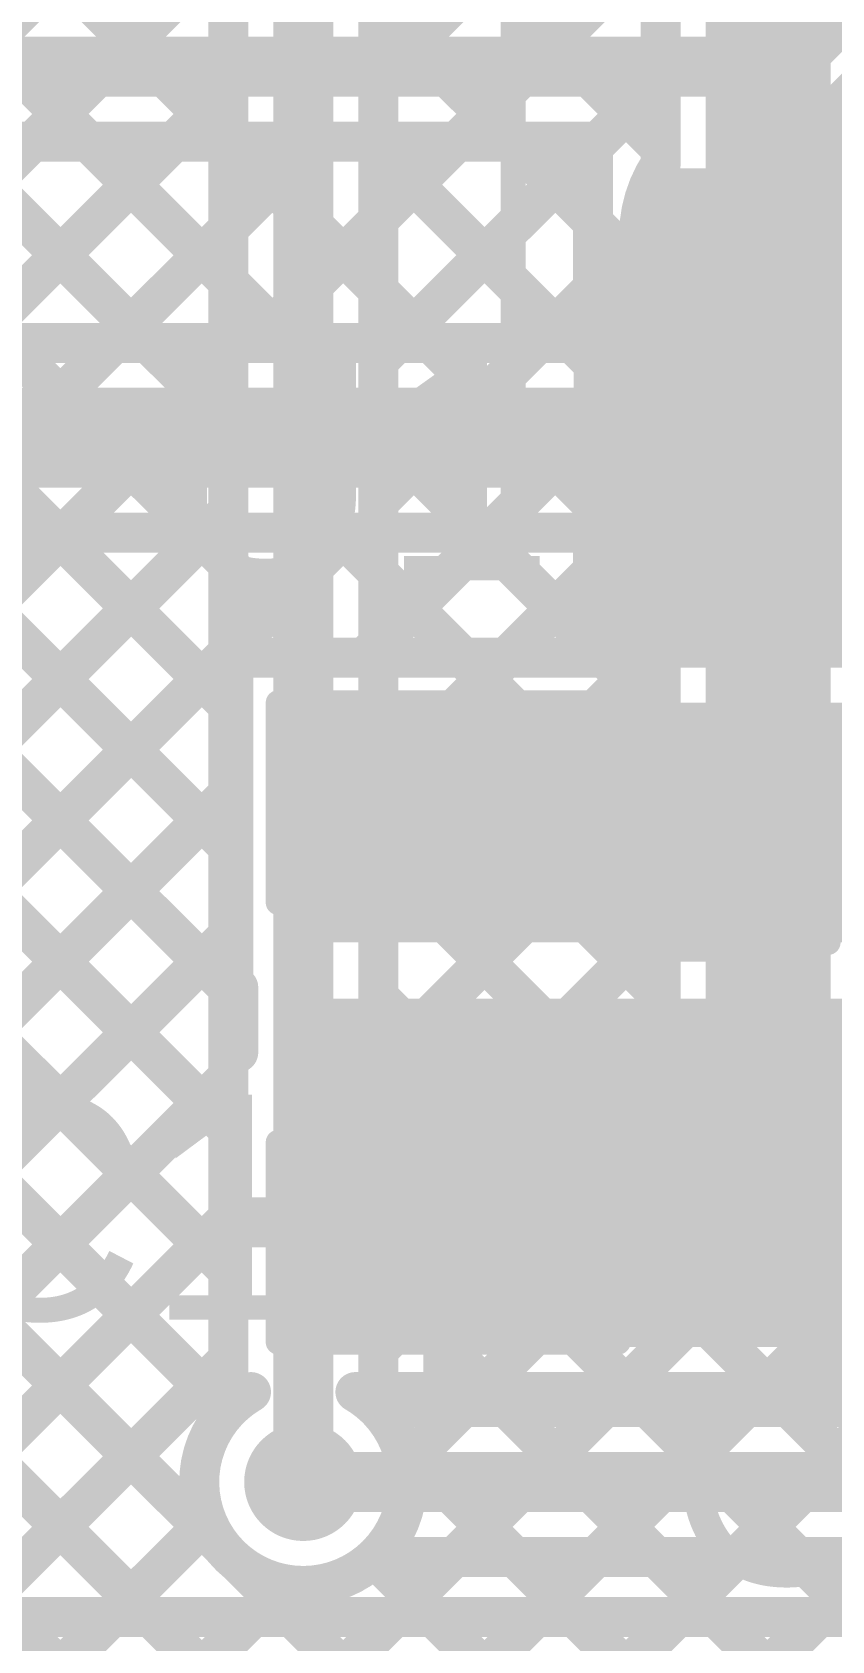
# Model space of a CAD drawing. Header units: millimetres. Extents: x -0.08 to 7.12, y -0.08 to 3.98.
# Drawn here: x 3.8378 to 3.9977, y 2.6822 to 3.0042 of the extents above; entities that cross this region are included whole.
import ezdxf

# ---------------------------------------------------------------- set-up
doc = ezdxf.new("R2010")
doc.units = ezdxf.units.MM
doc.header["$MEASUREMENT"] = 0
for name, color, linetype in [('BottomLayer', 5, 'Continuous'), ('TopLayer', 1, 'Continuous'), ('TopOverlay', 2, 'Continuous'), ('TopPaste', 8, 'Continuous'), ('TopSolder', 216, 'Continuous'), ('ViaHoleLayer', 16, 'Continuous')]:
    doc.layers.add(name, color=color, linetype=linetype)
doc.styles.add('Arial', font='', dxfattribs={"height": 0.2})
doc.styles.get('Arial').set_extended_font_data('Arial')

# ---------------------------------------------------------------- blocks, each defined once
blk = doc.blocks.new('41_SMD_UFL_MODULE_39')
at = {"layer": 'TopLayer'}
blk.add_hatch(color=1, dxfattribs=at).paths.add_polyline_path([(-0.37402, 0.36732), (-0.31496, 0.36732), (-0.31496, 0.33189), (-0.37402, 0.33189)])
at = {"layer": 'TopOverlay'}
for points in [[(-0.37483, 0.36857), (-0.29687, 0.36857), (-0.29687, 0.38589), (-0.37483, 0.38589)], [(-0.31333, 0.32786), (-0.29687, 0.32786), (-0.29687, 0.3703), (-0.31333, 0.3703)]]:
    blk.add_hatch(color=2, dxfattribs=at).paths.add_polyline_path(points)
at = {"layer": 'TopPaste'}
blk.add_hatch(color=8, dxfattribs=at).paths.add_polyline_path([(-0.37402, 0.36732), (-0.31496, 0.36732), (-0.31496, 0.33189), (-0.37402, 0.33189)])
at = {"layer": 'TopSolder'}
blk.add_hatch(color=216, dxfattribs=at).paths.add_polyline_path([(-0.37802, 0.37132), (-0.31096, 0.37132), (-0.31096, 0.32789), (-0.37802, 0.32789)])
at = {"layer": 'TopOverlay'}
for points, const_width in [([(-0.356, 0.398), (0.356, 0.398)], 0.005), ([(-0.386, 0.354), (-0.386, 0.344)], 0.00787), ([(-0.386, 0.354), (-0.381, 0.349)], 0.00787), ([(-0.381, 0.349), (-0.386, 0.344)], 0.00787)]:
    blk.add_lwpolyline(points, dxfattribs=dict(at, const_width=const_width))
for points, const_width in [([(-0.35725, 0.398, 1), (-0.35475, 0.398, 1)], 0.0025), ([(-0.38797, 0.354, 1), (-0.38403, 0.354, 1)], 0.00394), ([(-0.38797, 0.354, 1), (-0.38403, 0.354, 1)], 0.00394), ([(-0.38297, 0.349, 1), (-0.37903, 0.349, 1)], 0.00394), ([(-0.38297, 0.349, 1), (-0.37903, 0.349, 1)], 0.00394), ([(-0.38797, 0.344, 1), (-0.38403, 0.344, 1)], 0.00394), ([(-0.38797, 0.344, 1), (-0.38403, 0.344, 1)], 0.00394)]:
    blk.add_lwpolyline(points, format="xyb", close=True, dxfattribs=dict(at, const_width=const_width))
blk = doc.blocks.new('C___0402_97')
at = {"layer": 'TopLayer'}
for points in [[(-0.0275, -0.0125), (-0.0275, 0.0125), (-0.0095, 0.0125), (-0.0095, -0.0125)], [(0.0095, -0.0125), (0.0095, 0.0125), (0.0275, 0.0125), (0.0275, -0.0125)]]:
    blk.add_hatch(color=1, dxfattribs=at).paths.add_polyline_path(points)
at = {"layer": 'TopPaste'}
for points in [[(-0.0275, -0.0125), (-0.0275, 0.0125), (-0.0095, 0.0125), (-0.0095, -0.0125)], [(0.0095, -0.0125), (0.0095, 0.0125), (0.0275, 0.0125), (0.0275, -0.0125)]]:
    blk.add_hatch(color=8, dxfattribs=at).paths.add_polyline_path(points)
at = {"layer": 'TopSolder'}
for points in [[(-0.02986, -0.01486), (-0.02986, 0.01486), (-0.00714, 0.01486), (-0.00714, -0.01486)], [(0.00714, -0.01486), (0.00714, 0.01486), (0.02986, 0.01486), (0.02986, -0.01486)]]:
    blk.add_hatch(color=216, dxfattribs=at).paths.add_polyline_path(points)
at = {"layer": 'TopOverlay', "const_width": 0.005}
for points in [[(-0.011, 0.016), (-0.031, 0.016)], [(-0.031, -0.016), (-0.031, 0.016)], [(0.031, 0.016), (0.011, 0.016)], [(0.031, -0.016), (0.031, 0.016)], [(-0.011, -0.016), (-0.031, -0.016)], [(0.031, -0.016), (0.011, -0.016)]]:
    blk.add_lwpolyline(points, dxfattribs=at)
at = {"layer": 'TopOverlay', "const_width": 0.0025}
for points in [[(-0.03225, 0.016, 1), (-0.02975, 0.016, 1)], [(-0.03225, 0.016, 1), (-0.02975, 0.016, 1)], [(-0.01225, 0.016, 1), (-0.00975, 0.016, 1)], [(0.00975, 0.016, 1), (0.01225, 0.016, 1)], [(0.02975, 0.016, 1), (0.03225, 0.016, 1)], [(0.02975, 0.016, 1), (0.03225, 0.016, 1)], [(-0.03225, -0.016, 1), (-0.02975, -0.016, 1)], [(-0.03225, -0.016, 1), (-0.02975, -0.016, 1)], [(-0.01225, -0.016, 1), (-0.00975, -0.016, 1)], [(0.00975, -0.016, 1), (0.01225, -0.016, 1)], [(0.02975, -0.016, 1), (0.03225, -0.016, 1)], [(0.02975, -0.016, 1), (0.03225, -0.016, 1)]]:
    blk.add_lwpolyline(points, format="xyb", close=True, dxfattribs=at)
blk = doc.blocks.new('C___0805_98')
at = {"layer": 'TopLayer'}
for points in [[(-0.06, 0.03), (-0.02, 0.03), (-0.02, -0.03), (-0.06, -0.03)], [(0.02, 0.03), (0.06, 0.03), (0.06, -0.03), (0.02, -0.03)]]:
    blk.add_hatch(color=1, dxfattribs=at).paths.add_polyline_path(points)
at = {"layer": 'TopPaste'}
for points in [[(-0.06, 0.03), (-0.02, 0.03), (-0.02, -0.03), (-0.06, -0.03)], [(0.02, 0.03), (0.06, 0.03), (0.06, -0.03), (0.02, -0.03)]]:
    blk.add_hatch(color=8, dxfattribs=at).paths.add_polyline_path(points)
at = {"layer": 'TopSolder'}
for points in [[(-0.06276, 0.03276), (-0.01724, 0.03276), (-0.01724, -0.03276), (-0.06276, -0.03276)], [(0.01724, 0.03276), (0.06276, 0.03276), (0.06276, -0.03276), (0.01724, -0.03276)]]:
    blk.add_hatch(color=216, dxfattribs=at).paths.add_polyline_path(points)
at = {"layer": 'TopOverlay', "const_width": 0.005}
for points in [[(-0.024, 0.034), (-0.064, 0.034)], [(-0.064, -0.034), (-0.064, 0.034)], [(0.064, 0.034), (0.024, 0.034)], [(0.064, -0.034), (0.064, 0.034)], [(-0.024, -0.034), (-0.064, -0.034)], [(0.064, -0.034), (0.024, -0.034)]]:
    blk.add_lwpolyline(points, dxfattribs=at)
at = {"layer": 'TopOverlay', "const_width": 0.0025}
for points in [[(-0.06525, 0.034, 1), (-0.06275, 0.034, 1)], [(-0.06525, 0.034, 1), (-0.06275, 0.034, 1)], [(-0.02525, 0.034, 1), (-0.02275, 0.034, 1)], [(0.02275, 0.034, 1), (0.02525, 0.034, 1)], [(0.06275, 0.034, 1), (0.06525, 0.034, 1)], [(0.06275, 0.034, 1), (0.06525, 0.034, 1)], [(-0.06525, -0.034, 1), (-0.06275, -0.034, 1)], [(-0.06525, -0.034, 1), (-0.06275, -0.034, 1)], [(-0.02525, -0.034, 1), (-0.02275, -0.034, 1)], [(0.02275, -0.034, 1), (0.02525, -0.034, 1)], [(0.06275, -0.034, 1), (0.06525, -0.034, 1)], [(0.06275, -0.034, 1), (0.06525, -0.034, 1)]]:
    blk.add_lwpolyline(points, format="xyb", close=True, dxfattribs=at)

msp = doc.modelspace()

# ---------------------------------------------------------------- hatches: boundary and pattern name
at = {"layer": 'BottomLayer'}
h = msp.add_hatch(color=5, dxfattribs=at)
edge = h.paths.add_edge_path()
edge.add_arc((3.985, 2.9635), 0.01181, 0, 360)
h = msp.add_hatch(color=5, dxfattribs=at)
edge = h.paths.add_edge_path()
edge.add_arc((3.892, 2.714), 0.01181, 0, 360)
at = {"layer": 'TopLayer'}
for points in [[(3.959, 2.881), (4.005, 2.881), (4.005, 2.977), (3.959, 2.977)], [(3.887, 2.822), (4.054, 2.822), (4.054, 2.87), (3.887, 2.87)], [(3.888, 2.741), (4.04375, 2.741), (4.04375, 2.81075), (3.888, 2.81075)]]:
    msp.add_hatch(color=1, dxfattribs=at).paths.add_polyline_path(points)
h = msp.add_hatch(color=1, dxfattribs=at)
edge = h.paths.add_edge_path()
edge.add_arc((3.985, 2.9635), 0.01181, 0, 360)
h = msp.add_hatch(color=1, dxfattribs=at)
edge = h.paths.add_edge_path()
edge.add_arc((3.892, 2.714), 0.01181, 0, 360)
at = {"layer": 'ViaHoleLayer'}
h = msp.add_hatch(color=16, dxfattribs=at)
edge = h.paths.add_edge_path()
edge.add_arc((3.985, 2.9635), 0.00591, 0, 360)
h = msp.add_hatch(color=16, dxfattribs=at)
edge = h.paths.add_edge_path()
edge.add_arc((3.892, 2.714), 0.00591, 0, 360)

# ---------------------------------------------------------------- linework, layer by layer
at = {"layer": 'BottomLayer'}
for points, const_width in [([(3.985, 2.9635), (3.985, 3.55008)], 0.025), ([(3.9635, 2.97778), (3.9635, 3.5351)], 0.008), ([(3.32194, 3.2265), (3.86144, 2.687)], 0.008), ([(3.35022, 3.2265), (3.87586, 2.70087)], 0.008), ([(3.37851, 3.2265), (3.8768, 2.72821)], 0.008), ([(3.40679, 3.2265), (3.877, 2.75629)], 0.008), ([(3.43508, 3.2265), (3.877, 2.78458)], 0.008), ([(3.46336, 3.2265), (3.877, 2.81286)], 0.008), ([(3.49164, 3.2265), (3.877, 2.84114)], 0.008), ([(3.51993, 3.2265), (3.877, 2.86943)], 0.008), ([(3.54821, 3.2265), (3.877, 2.89771)], 0.008), ([(3.5765, 3.2265), (3.877, 2.926)], 0.008), ([(3.60478, 3.2265), (3.877, 2.95428)], 0.008), ([(3.63307, 3.2265), (3.877, 2.98257)], 0.008), ([(3.892, 2.714), (3.892, 3.11539)], 0.012), ([(3.877, 2.72843), (3.877, 3.10097)], 0.008), ([(3.907, 2.72843), (3.907, 3.10097)], 0.008), ([(3.51427, 2.687), (3.877, 3.04973)], 0.008), ([(3.907, 2.99488), (3.9635, 3.05138)], 0.008), ([(3.985, 2.9635), (4.0575, 3.036)], 0.025), ([(3.907, 3.03742), (3.9635, 2.98092)], 0.008), ([(3.907, 2.96659), (3.9635, 3.02309)], 0.008), ([(3.54256, 2.687), (3.877, 3.02144)], 0.008), ([(3.907, 3.00913), (3.96038, 2.95576)], 0.008), ([(3.907, 2.93831), (3.9635, 2.99481)], 0.008), ([(3.57084, 2.687), (3.877, 2.99316)], 0.008), ([(3.907, 2.98085), (3.9635, 2.92435)], 0.008), ([(3.985, 2.79), (3.985, 2.9635)], 0.025), ([(3.59912, 2.687), (3.877, 2.96488)], 0.008), ([(3.907, 2.91002), (3.95922, 2.96224)], 0.008), ([(3.96319, 2.9635), (3.985, 2.9635)], 0.01), ([(3.985, 2.9635), (4.00681, 2.9635)], 0.01), ([(3.907, 2.95257), (3.9635, 2.89607)], 0.008), ([(3.9635, 2.79), (3.9635, 2.94922)], 0.008), ([(3.9951, 2.687), (4.25442, 2.94631)], 0.008), ([(3.62741, 2.687), (3.877, 2.93659)], 0.008), ([(3.907, 2.88174), (3.9635, 2.93824)], 0.008), ([(3.907, 2.92428), (3.9635, 2.86778)], 0.008), ([(3.65569, 2.687), (3.877, 2.90831)], 0.008), ([(3.907, 2.85345), (3.9635, 2.90995)], 0.008), ([(3.907, 2.896), (3.9635, 2.8395)], 0.008), ([(3.907, 2.82517), (3.9635, 2.88167)], 0.008), ([(3.68398, 2.687), (3.877, 2.88002)], 0.008), ([(3.907, 2.86771), (3.9635, 2.81121)], 0.008), ([(3.907, 2.79689), (3.9635, 2.85339)], 0.008), ([(3.71226, 2.687), (3.877, 2.85174)], 0.008), ([(3.907, 2.83943), (3.96551, 2.78091)], 0.008), ([(3.74055, 2.687), (3.877, 2.82345)], 0.008), ([(3.907, 2.7686), (3.9635, 2.8251)], 0.008), ([(3.907, 2.81114), (4.03114, 2.687)], 0.008), ([(3.985, 2.79), (4.02, 2.755)], 0.025), ([(3.76883, 2.687), (3.877, 2.79517)], 0.008), ([(3.907, 2.74032), (3.9635, 2.79682)], 0.008), ([(3.907, 2.78286), (4.00286, 2.687)], 0.008), ([(3.91251, 2.71754), (3.96978, 2.77481)], 0.008), ([(3.9698, 2.7748), (3.9947, 2.7499)], 0.008), ([(3.79711, 2.687), (3.877, 2.76689)], 0.008), ([(3.91025, 2.687), (3.98392, 2.76067)], 0.008), ([(3.99819, 2.755), (4.02, 2.755)], 0.01), ([(3.907, 2.75458), (3.97458, 2.687)], 0.008), ([(3.93854, 2.687), (3.9963, 2.74477)], 0.008), ([(3.8254, 2.687), (3.877, 2.7386)], 0.008), ([(3.96682, 2.687), (4.01073, 2.73091)], 0.008), ([(3.91115, 2.72214), (3.94629, 2.687)], 0.008), ([(3.85368, 2.687), (3.87276, 2.70607)], 0.008), ([(3.87887, 2.69786), (3.88972, 2.687)], 0.008), ([(3.90621, 2.6988), (3.91801, 2.687)], 0.008), ([(3.88197, 2.687), (3.88846, 2.69349)], 0.008), ([(1.76266, 2.687), (4.31474, 2.687)], 0.008)]:
    msp.add_lwpolyline(points, dxfattribs=dict(at, const_width=const_width))
for points, const_width in [([(3.905, 2.99488, 1), (3.909, 2.99488, 1)], 0.004), ([(3.9615, 2.99481, 1), (3.9655, 2.99481, 1)], 0.004), ([(3.875, 2.99316, 1), (3.879, 2.99316, 1)], 0.004), ([(3.875, 2.98257, 1), (3.879, 2.98257, 1)], 0.004), ([(3.905, 2.98085, 1), (3.909, 2.98085, 1)], 0.004), ([(3.9615, 2.98092, 1), (3.9655, 2.98092, 1)], 0.004), ([(3.9615, 2.97778, 1), (3.9655, 2.97778, 1)], 0.004), ([(3.9615, 2.97778, 1), (3.9655, 2.97778, 1)], 0.004), ([(3.97875, 2.9635, 1), (3.99125, 2.9635, 1)], 0.0125), ([(3.97875, 2.9635, 1), (3.99125, 2.9635, 1)], 0.0125), ([(3.97875, 2.9635, 1), (3.99125, 2.9635, 1)], 0.0125), ([(3.905, 2.96659, 1), (3.909, 2.96659, 1)], 0.004), ([(3.875, 2.96488, 1), (3.879, 2.96488, 1)], 0.004), ([(3.95722, 2.96224, 1), (3.96122, 2.96224, 1)], 0.004), ([(3.96069, 2.9635, 1), (3.96569, 2.9635, 1)], 0.005), ([(3.9825, 2.9635, 1), (3.9875, 2.9635, 1)], 0.005), ([(3.9825, 2.9635, 1), (3.9875, 2.9635, 1)], 0.005), ([(3.95838, 2.95576, 1), (3.96238, 2.95576, 1)], 0.004), ([(3.875, 2.95428, 1), (3.879, 2.95428, 1)], 0.004), ([(3.905, 2.95257, 1), (3.909, 2.95257, 1)], 0.004), ([(3.9615, 2.94922, 1), (3.9655, 2.94922, 1)], 0.004), ([(3.9615, 2.94922, 1), (3.9655, 2.94922, 1)], 0.004), ([(3.875, 2.93659, 1), (3.879, 2.93659, 1)], 0.004), ([(3.905, 2.93831, 1), (3.909, 2.93831, 1)], 0.004), ([(3.9615, 2.93824, 1), (3.9655, 2.93824, 1)], 0.004), ([(3.875, 2.926, 1), (3.879, 2.926, 1)], 0.004), ([(3.905, 2.92428, 1), (3.909, 2.92428, 1)], 0.004), ([(3.9615, 2.92435, 1), (3.9655, 2.92435, 1)], 0.004), ([(3.875, 2.90831, 1), (3.879, 2.90831, 1)], 0.004), ([(3.905, 2.91002, 1), (3.909, 2.91002, 1)], 0.004), ([(3.9615, 2.90995, 1), (3.9655, 2.90995, 1)], 0.004), ([(3.875, 2.89771, 1), (3.879, 2.89771, 1)], 0.004), ([(3.905, 2.896, 1), (3.909, 2.896, 1)], 0.004), ([(3.9615, 2.89607, 1), (3.9655, 2.89607, 1)], 0.004), ([(3.905, 2.88174, 1), (3.909, 2.88174, 1)], 0.004), ([(3.9615, 2.88167, 1), (3.9655, 2.88167, 1)], 0.004), ([(3.875, 2.88002, 1), (3.879, 2.88002, 1)], 0.004), ([(3.875, 2.86943, 1), (3.879, 2.86943, 1)], 0.004), ([(3.905, 2.86771, 1), (3.909, 2.86771, 1)], 0.004), ([(3.9615, 2.86778, 1), (3.9655, 2.86778, 1)], 0.004), ([(3.905, 2.85345, 1), (3.909, 2.85345, 1)], 0.004), ([(3.9615, 2.85339, 1), (3.9655, 2.85339, 1)], 0.004), ([(3.875, 2.85174, 1), (3.879, 2.85174, 1)], 0.004), ([(3.875, 2.84114, 1), (3.879, 2.84114, 1)], 0.004), ([(3.9615, 2.8395, 1), (3.9655, 2.8395, 1)], 0.004), ([(3.905, 2.83943, 1), (3.909, 2.83943, 1)], 0.004), ([(3.875, 2.82345, 1), (3.879, 2.82345, 1)], 0.004), ([(3.905, 2.82517, 1), (3.909, 2.82517, 1)], 0.004), ([(3.9615, 2.8251, 1), (3.9655, 2.8251, 1)], 0.004), ([(3.875, 2.81286, 1), (3.879, 2.81286, 1)], 0.004), ([(3.905, 2.81114, 1), (3.909, 2.81114, 1)], 0.004), ([(3.9615, 2.81121, 1), (3.9655, 2.81121, 1)], 0.004), ([(3.97875, 2.79, 1), (3.99125, 2.79, 1)], 0.0125), ([(3.97875, 2.79, 1), (3.99125, 2.79, 1)], 0.0125), ([(3.875, 2.79517, 1), (3.879, 2.79517, 1)], 0.004), ([(3.905, 2.79689, 1), (3.909, 2.79689, 1)], 0.004), ([(3.9615, 2.79682, 1), (3.9655, 2.79682, 1)], 0.004), ([(3.9615, 2.79, 1), (3.9655, 2.79, 1)], 0.004), ([(3.9615, 2.79, 1), (3.9655, 2.79, 1)], 0.004), ([(3.9615, 2.79, 1), (3.9655, 2.79, 1)], 0.004), ([(3.875, 2.78458, 1), (3.879, 2.78458, 1)], 0.004), ([(3.905, 2.78286, 1), (3.909, 2.78286, 1)], 0.004), ([(3.96351, 2.78091, 1), (3.96751, 2.78091, 1)], 0.004), ([(3.96778, 2.77481, 1), (3.97178, 2.77481, 1)], 0.004), ([(3.9678, 2.7748, 1), (3.9718, 2.7748, 1)], 0.004), ([(3.9678, 2.7748, 1), (3.9718, 2.7748, 1)], 0.004), ([(3.9678, 2.7748, 1), (3.9718, 2.7748, 1)], 0.004), ([(3.905, 2.7686, 1), (3.909, 2.7686, 1)], 0.004), ([(3.875, 2.76689, 1), (3.879, 2.76689, 1)], 0.004), ([(3.98192, 2.76067, 1), (3.98592, 2.76067, 1)], 0.004), ([(3.875, 2.75629, 1), (3.879, 2.75629, 1)], 0.004), ([(3.99569, 2.755, 1), (4.00069, 2.755, 1)], 0.005), ([(3.905, 2.75458, 1), (3.909, 2.75458, 1)], 0.004), ([(3.9927, 2.7499, 1), (3.9967, 2.7499, 1)], 0.004), ([(3.9927, 2.7499, 1), (3.9967, 2.7499, 1)], 0.004), ([(3.9943, 2.74477, 1), (3.9983, 2.74477, 1)], 0.004), ([(3.905, 2.74032, 1), (3.909, 2.74032, 1)], 0.004), ([(3.875, 2.7386, 1), (3.879, 2.7386, 1)], 0.004), ([(3.8748, 2.72821, 1), (3.8788, 2.72821, 1)], 0.004), ([(3.875, 2.72843, 1), (3.879, 2.72843, 1)], 0.004), ([(3.875, 2.72843, 1), (3.879, 2.72843, 1)], 0.004), ([(3.905, 2.72843, 1), (3.909, 2.72843, 1)], 0.004), ([(3.905, 2.72843, 1), (3.909, 2.72843, 1)], 0.004), ([(3.90915, 2.72214, 1), (3.91315, 2.72214, 1)], 0.004), ([(3.91051, 2.71754, 1), (3.91451, 2.71754, 1)], 0.004), ([(3.889, 2.714, 1), (3.895, 2.714, 1)], 0.006), ([(3.91081, 2.714, 1), (3.91481, 2.714, 1)], 0.004), ([(3.91081, 2.714, 1), (3.91481, 2.714, 1)], 0.004), ([(3.87076, 2.70607, 1), (3.87476, 2.70607, 1)], 0.004), ([(3.87386, 2.70087, 1), (3.87786, 2.70087, 1)], 0.004), ([(3.87687, 2.69786, 1), (3.88087, 2.69786, 1)], 0.004), ([(3.90421, 2.6988, 1), (3.90821, 2.6988, 1)], 0.004), ([(3.88646, 2.69349, 1), (3.89046, 2.69349, 1)], 0.004), ([(3.85168, 2.687, 1), (3.85568, 2.687, 1)], 0.004), ([(3.85944, 2.687, 1), (3.86344, 2.687, 1)], 0.004), ([(3.87997, 2.687, 1), (3.88397, 2.687, 1)], 0.004), ([(3.88772, 2.687, 1), (3.89172, 2.687, 1)], 0.004), ([(3.90825, 2.687, 1), (3.91225, 2.687, 1)], 0.004), ([(3.91601, 2.687, 1), (3.92001, 2.687, 1)], 0.004), ([(3.93654, 2.687, 1), (3.94054, 2.687, 1)], 0.004), ([(3.94429, 2.687, 1), (3.94829, 2.687, 1)], 0.004), ([(3.96482, 2.687, 1), (3.96882, 2.687, 1)], 0.004), ([(3.97258, 2.687, 1), (3.97658, 2.687, 1)], 0.004), ([(3.9931, 2.687, 1), (3.9971, 2.687, 1)], 0.004)]:
    msp.add_lwpolyline(points, format="xyb", close=True, dxfattribs=dict(at, const_width=const_width))
at = {"layer": 'BottomLayer', "const_width": 0.008}
for points in [[(3.9635, 2.94922, -0.301862), (3.9635, 2.97778)], [(3.9698, 2.7748, -0.198912), (3.9635, 2.79)], [(3.9698, 2.7748, -0.198912), (3.9635, 2.79)], [(4.04581, 2.755, -0.905109), (3.9947, 2.7499)], [(3.91281, 2.714, -1.480911), (3.877, 2.72843)], [(3.907, 2.72843, -0.193845), (3.91281, 2.714)]]:
    msp.add_lwpolyline(points, format="xyb", dxfattribs=at)
at = {"layer": 'TopLayer'}
for points, const_width in [([(3.98832, 2.99732), (4.13239, 3.14139)], 0.012), ([(3.99893, 2.98671), (4.14299, 3.13078)], 0.008), ([(0.061, 2.99731), (3.98832, 2.99732)], 0.012), ([(3.99816, 2.986), (4.002, 2.986)], 0.008), ([(0.11801, 2.98231), (3.95, 2.98232)], 0.008), ([(3.79759, 2.94203), (3.83787, 2.98232)], 0.008), ([(3.82068, 2.98232), (3.86097, 2.94203)], 0.008), ([(3.82587, 2.94203), (3.86616, 2.98232)], 0.008), ([(3.84897, 2.98232), (3.88925, 2.94203)], 0.008), ([(3.85416, 2.94203), (3.89444, 2.98232)], 0.008), ([(3.87725, 2.98232), (3.91753, 2.94203)], 0.008), ([(3.88244, 2.94203), (3.92272, 2.98232)], 0.008), ([(3.90554, 2.98232), (3.94582, 2.94203)], 0.008), ([(3.91072, 2.94203), (3.95, 2.98131)], 0.008), ([(3.93382, 2.98232), (3.95, 2.96613)], 0.008), ([(3.95, 2.94203), (3.95, 2.98232)], 0.008), ([(3.93901, 2.94203), (3.95, 2.95302)], 0.008), ([(0.97403, 2.94203), (3.95, 2.94203)], 0.008), ([(0.97403, 2.92303), (3.97468, 2.92303)], 0.02), ([(3.97468, 2.92303), (3.98239, 2.91531)], 0.02), ([(3.98239, 2.91051), (3.98239, 2.91531)], 0.02), ([(3.95468, 2.91051), (3.98239, 2.91051)], 0.01), ([(0.9819, 2.90403), (3.95, 2.90403)], 0.008), ([(3.45841, 2.518), (3.84444, 2.90403)], 0.008), ([(3.48669, 2.518), (3.87272, 2.90403)], 0.008), ([(3.51498, 2.518), (3.90101, 2.90403)], 0.008), ([(3.61612, 2.90403), (4.00215, 2.518)], 0.008), ([(3.64441, 2.90403), (4.03044, 2.518)], 0.008), ([(3.67269, 2.90403), (3.87586, 2.70087)], 0.008), ([(3.70098, 2.90403), (3.8768, 2.72821)], 0.008), ([(3.72926, 2.90403), (3.877, 2.75629)], 0.008), ([(3.75754, 2.90403), (3.877, 2.78458)], 0.008), ([(3.78583, 2.90403), (3.879, 2.81086)], 0.008), ([(3.81411, 2.90403), (3.878, 2.84014)], 0.008), ([(3.8424, 2.90403), (3.878, 2.86843)], 0.008), ([(3.87068, 2.90403), (3.89571, 2.879)], 0.008), ([(3.89897, 2.90403), (3.924, 2.879)], 0.008), ([(3.90426, 2.879), (3.92929, 2.90403)], 0.008), ([(3.92725, 2.90403), (3.95, 2.88128)], 0.008), ([(3.95, 2.879), (3.95, 2.90403)], 0.008), ([(3.93255, 2.879), (3.95, 2.89645)], 0.008), ([(3.878, 2.879), (3.95, 2.879)], 0.008), ([(3.878, 2.813), (3.878, 2.879)], 0.008), ([(3.54326, 2.518), (3.878, 2.85274)], 0.008), ([(3.57155, 2.518), (3.878, 2.82445)], 0.008), ([(3.879, 2.8), (3.879, 2.813)], 0.008), ([(3.877, 2.732), (3.877, 2.8)], 0.008), ([(3.59983, 2.518), (3.877, 2.79517)], 0.008), ([(3.62811, 2.518), (3.877, 2.76689)], 0.008), ([(3.881, 2.766), (3.921, 2.766)], 0.01), ([(3.921, 2.736), (3.921, 2.766)], 0.01), ([(3.6564, 2.518), (3.877, 2.7386)], 0.008), ([(3.90245, 2.732), (3.965, 2.732)], 0.008), ([(3.90245, 2.732), (3.965, 2.732)], 0.008), ([(3.92397, 2.729), (3.92697, 2.732)], 0.008), ([(3.92958, 2.732), (3.93258, 2.729)], 0.008), ([(3.95225, 2.729), (3.95525, 2.732)], 0.008), ([(3.95786, 2.732), (3.96086, 2.729)], 0.008), ([(3.965, 2.732), (4.00829, 2.732)], 0.008), ([(3.98054, 2.729), (3.98354, 2.732)], 0.008), ([(3.98614, 2.732), (3.98914, 2.729)], 0.008), ([(3.90643, 2.729), (4.04579, 2.729)], 0.008), ([(3.892, 2.714), (4.052, 2.714)], 0.012), ([(3.68468, 2.518), (3.87276, 2.70607)], 0.008), ([(3.74125, 2.518), (3.92225, 2.699)], 0.008), ([(3.76954, 2.518), (3.95054, 2.699)], 0.008), ([(3.79782, 2.518), (3.97882, 2.699)], 0.008), ([(3.8261, 2.518), (4.0071, 2.699)], 0.008), ([(3.87887, 2.69786), (4.05872, 2.518)], 0.008), ([(3.90621, 2.6988), (4.08307, 2.52194)], 0.008), ([(3.90643, 2.699), (4.052, 2.699)], 0.008), ([(3.93429, 2.699), (4.09721, 2.53608)], 0.008), ([(3.96258, 2.699), (4.11135, 2.55022)], 0.008), ([(3.99086, 2.699), (4.11339, 2.57647)], 0.008), ([(3.71297, 2.518), (3.88846, 2.69349)], 0.008)]:
    msp.add_lwpolyline(points, dxfattribs=dict(at, const_width=const_width))
for points, const_width in [([(3.98532, 2.99732, 1), (3.99132, 2.99732, 1)], 0.006), ([(3.98532, 2.99732, 1), (3.99132, 2.99732, 1)], 0.006), ([(3.99616, 2.986, 1), (4.00016, 2.986, 1)], 0.004), ([(3.99693, 2.98671, 1), (4.00093, 2.98671, 1)], 0.004), ([(3.83587, 2.98232, 1), (3.83987, 2.98232, 1)], 0.004), ([(3.84697, 2.98232, 1), (3.85097, 2.98232, 1)], 0.004), ([(3.86415, 2.98232, 1), (3.86815, 2.98232, 1)], 0.004), ([(3.87525, 2.98232, 1), (3.87925, 2.98232, 1)], 0.004), ([(3.89244, 2.98232, 1), (3.89644, 2.98232, 1)], 0.004), ([(3.90354, 2.98232, 1), (3.90754, 2.98232, 1)], 0.004), ([(3.92072, 2.98232, 1), (3.92472, 2.98232, 1)], 0.004), ([(3.93182, 2.98232, 1), (3.93582, 2.98232, 1)], 0.004), ([(3.948, 2.98232, 1), (3.952, 2.98232, 1)], 0.004), ([(3.948, 2.98232, 1), (3.952, 2.98232, 1)], 0.004), ([(3.948, 2.98131, 1), (3.952, 2.98131, 1)], 0.004), ([(3.948, 2.96613, 1), (3.952, 2.96613, 1)], 0.004), ([(3.948, 2.95302, 1), (3.952, 2.95302, 1)], 0.004), ([(3.85216, 2.94203, 1), (3.85616, 2.94203, 1)], 0.004), ([(3.85897, 2.94203, 1), (3.86297, 2.94203, 1)], 0.004), ([(3.88044, 2.94203, 1), (3.88444, 2.94203, 1)], 0.004), ([(3.88725, 2.94203, 1), (3.89125, 2.94203, 1)], 0.004), ([(3.90872, 2.94203, 1), (3.91272, 2.94203, 1)], 0.004), ([(3.91553, 2.94203, 1), (3.91953, 2.94203, 1)], 0.004), ([(3.93701, 2.94203, 1), (3.94101, 2.94203, 1)], 0.004), ([(3.94382, 2.94203, 1), (3.94782, 2.94203, 1)], 0.004), ([(3.948, 2.94203, 1), (3.952, 2.94203, 1)], 0.004), ([(3.948, 2.94203, 1), (3.952, 2.94203, 1)], 0.004), ([(3.96968, 2.92303, 1), (3.97968, 2.92303, 1)], 0.01), ([(3.96968, 2.92303, 1), (3.97968, 2.92303, 1)], 0.01), ([(3.97739, 2.91531, 1), (3.98739, 2.91531, 1)], 0.01), ([(3.97739, 2.91531, 1), (3.98739, 2.91531, 1)], 0.01), ([(3.97739, 2.91051, 1), (3.98739, 2.91051, 1)], 0.01), ([(3.95218, 2.91051, 1), (3.95718, 2.91051, 1)], 0.005), ([(3.97989, 2.91051, 1), (3.98489, 2.91051, 1)], 0.005), ([(3.8404, 2.90403, 1), (3.8444, 2.90403, 1)], 0.004), ([(3.84244, 2.90403, 1), (3.84644, 2.90403, 1)], 0.004), ([(3.86868, 2.90403, 1), (3.87268, 2.90403, 1)], 0.004), ([(3.87072, 2.90403, 1), (3.87472, 2.90403, 1)], 0.004), ([(3.89697, 2.90403, 1), (3.90097, 2.90403, 1)], 0.004), ([(3.89901, 2.90403, 1), (3.90301, 2.90403, 1)], 0.004), ([(3.92525, 2.90403, 1), (3.92925, 2.90403, 1)], 0.004), ([(3.92729, 2.90403, 1), (3.93129, 2.90403, 1)], 0.004), ([(3.948, 2.90403, 1), (3.952, 2.90403, 1)], 0.004), ([(3.948, 2.90403, 1), (3.952, 2.90403, 1)], 0.004), ([(3.948, 2.89645, 1), (3.952, 2.89645, 1)], 0.004), ([(3.876, 2.879, 1), (3.88, 2.879, 1)], 0.004), ([(3.876, 2.879, 1), (3.88, 2.879, 1)], 0.004), ([(3.89371, 2.879, 1), (3.89771, 2.879, 1)], 0.004), ([(3.90226, 2.879, 1), (3.90626, 2.879, 1)], 0.004), ([(3.922, 2.879, 1), (3.926, 2.879, 1)], 0.004), ([(3.93055, 2.879, 1), (3.93455, 2.879, 1)], 0.004), ([(3.948, 2.88128, 1), (3.952, 2.88128, 1)], 0.004), ([(3.948, 2.879, 1), (3.952, 2.879, 1)], 0.004), ([(3.948, 2.879, 1), (3.952, 2.879, 1)], 0.004), ([(3.876, 2.86843, 1), (3.88, 2.86843, 1)], 0.004), ([(3.876, 2.85274, 1), (3.88, 2.85274, 1)], 0.004), ([(3.876, 2.84014, 1), (3.88, 2.84014, 1)], 0.004), ([(3.876, 2.82445, 1), (3.88, 2.82445, 1)], 0.004), ([(3.876, 2.813, 1), (3.88, 2.813, 1)], 0.004), ([(3.877, 2.813, 1), (3.881, 2.813, 1)], 0.004), ([(3.877, 2.81086, 1), (3.881, 2.81086, 1)], 0.004), ([(3.875, 2.8, 1), (3.879, 2.8, 1)], 0.004), ([(3.877, 2.8, 1), (3.881, 2.8, 1)], 0.004), ([(3.875, 2.79517, 1), (3.879, 2.79517, 1)], 0.004), ([(3.875, 2.78458, 1), (3.879, 2.78458, 1)], 0.004), ([(3.875, 2.76689, 1), (3.879, 2.76689, 1)], 0.004), ([(3.8785, 2.766, 1), (3.8835, 2.766, 1)], 0.005), ([(3.9185, 2.766, 1), (3.9235, 2.766, 1)], 0.005), ([(3.9185, 2.766, 1), (3.9235, 2.766, 1)], 0.005), ([(3.875, 2.75629, 1), (3.879, 2.75629, 1)], 0.004), ([(3.875, 2.7386, 1), (3.879, 2.7386, 1)], 0.004), ([(3.9185, 2.736, 1), (3.9235, 2.736, 1)], 0.005), ([(3.875, 2.732, 1), (3.879, 2.732, 1)], 0.004), ([(3.87955, 2.732, 1), (3.88355, 2.732, 1)], 0.004), ([(3.90044, 2.732, 1), (3.90444, 2.732, 1)], 0.004), ([(3.90044, 2.732, 1), (3.90444, 2.732, 1)], 0.004), ([(3.90044, 2.732, 1), (3.90444, 2.732, 1)], 0.004), ([(3.92497, 2.732, 1), (3.92897, 2.732, 1)], 0.004), ([(3.92758, 2.732, 1), (3.93158, 2.732, 1)], 0.004), ([(3.95325, 2.732, 1), (3.95725, 2.732, 1)], 0.004), ([(3.95586, 2.732, 1), (3.95986, 2.732, 1)], 0.004), ([(3.963, 2.732, 1), (3.967, 2.732, 1)], 0.004), ([(3.963, 2.732, 1), (3.967, 2.732, 1)], 0.004), ([(3.963, 2.732, 1), (3.967, 2.732, 1)], 0.004), ([(3.98154, 2.732, 1), (3.98554, 2.732, 1)], 0.004), ([(3.98414, 2.732, 1), (3.98814, 2.732, 1)], 0.004), ([(3.8748, 2.72821, 1), (3.8788, 2.72821, 1)], 0.004), ([(3.90443, 2.729, 1), (3.90843, 2.729, 1)], 0.004), ([(3.90443, 2.729, 1), (3.90843, 2.729, 1)], 0.004), ([(3.92197, 2.729, 1), (3.92597, 2.729, 1)], 0.004), ([(3.93058, 2.729, 1), (3.93458, 2.729, 1)], 0.004), ([(3.95025, 2.729, 1), (3.95425, 2.729, 1)], 0.004), ([(3.95886, 2.729, 1), (3.96286, 2.729, 1)], 0.004), ([(3.97854, 2.729, 1), (3.98254, 2.729, 1)], 0.004), ([(3.98714, 2.729, 1), (3.99114, 2.729, 1)], 0.004), ([(3.889, 2.714, 1), (3.895, 2.714, 1)], 0.006), ([(3.87076, 2.70607, 1), (3.87476, 2.70607, 1)], 0.004), ([(3.87386, 2.70087, 1), (3.87786, 2.70087, 1)], 0.004), ([(3.87687, 2.69786, 1), (3.88087, 2.69786, 1)], 0.004), ([(3.90421, 2.6988, 1), (3.90821, 2.6988, 1)], 0.004), ([(3.90443, 2.699, 1), (3.90843, 2.699, 1)], 0.004), ([(3.90443, 2.699, 1), (3.90843, 2.699, 1)], 0.004), ([(3.92025, 2.699, 1), (3.92425, 2.699, 1)], 0.004), ([(3.93229, 2.699, 1), (3.93629, 2.699, 1)], 0.004), ([(3.94854, 2.699, 1), (3.95254, 2.699, 1)], 0.004), ([(3.96058, 2.699, 1), (3.96458, 2.699, 1)], 0.004), ([(3.97682, 2.699, 1), (3.98082, 2.699, 1)], 0.004), ([(3.98886, 2.699, 1), (3.99286, 2.699, 1)], 0.004), ([(3.88646, 2.69349, 1), (3.89046, 2.69349, 1)], 0.004)]:
    msp.add_lwpolyline(points, format="xyb", close=True, dxfattribs=dict(at, const_width=const_width))
at = {"layer": 'TopLayer', "const_width": 0.008}
for points in [[(3.90643, 2.699, -1.127873), (3.88156, 2.732)], [(3.90245, 2.732, -0.060094), (3.90643, 2.729)]]:
    msp.add_lwpolyline(points, format="xyb", dxfattribs=at)
at = {"layer": 'TopOverlay', "const_width": 0.008}
for points in [[(3.974, 2.766), (3.981, 2.773)], [(3.981, 2.773), (3.988, 2.766)], [(3.981, 2.748), (3.981, 2.773)]]:
    msp.add_lwpolyline(points, dxfattribs=at)
at = {"layer": 'TopOverlay', "const_width": 0.004}
for points in [[(3.979, 2.773, 1), (3.983, 2.773, 1)], [(3.979, 2.773, 1), (3.983, 2.773, 1)], [(3.979, 2.773, 1), (3.983, 2.773, 1)], [(3.972, 2.766, 1), (3.976, 2.766, 1)], [(3.986, 2.766, 1), (3.99, 2.766, 1)], [(3.979, 2.748, 1), (3.983, 2.748, 1)]]:
    msp.add_lwpolyline(points, format="xyb", close=True, dxfattribs=at)

# ---------------------------------------------------------------- block references
for name, p, rotation in [('41_SMD_UFL_MODULE_39', (4.332, 3.255), 90), ('C___0805_98', (3.921, 2.806), 270), ('C___0402_97', (3.981, 2.811), 270)]:
    msp.add_blockref(name, p, dxfattribs=dict(rotation=rotation))

# ---------------------------------------------------------------- texts
at = {"layer": 'TopOverlay', "style": 'Arial'}
for s, p in [('U1', (3.86201, 2.89451)), ('C1', (3.81501, 2.74651)), ('C2', (3.96451, 2.69351))]:
    msp.add_text(s, height=0.045, dxfattribs=at).set_placement(p)

doc.saveas('drawing.dxf')
